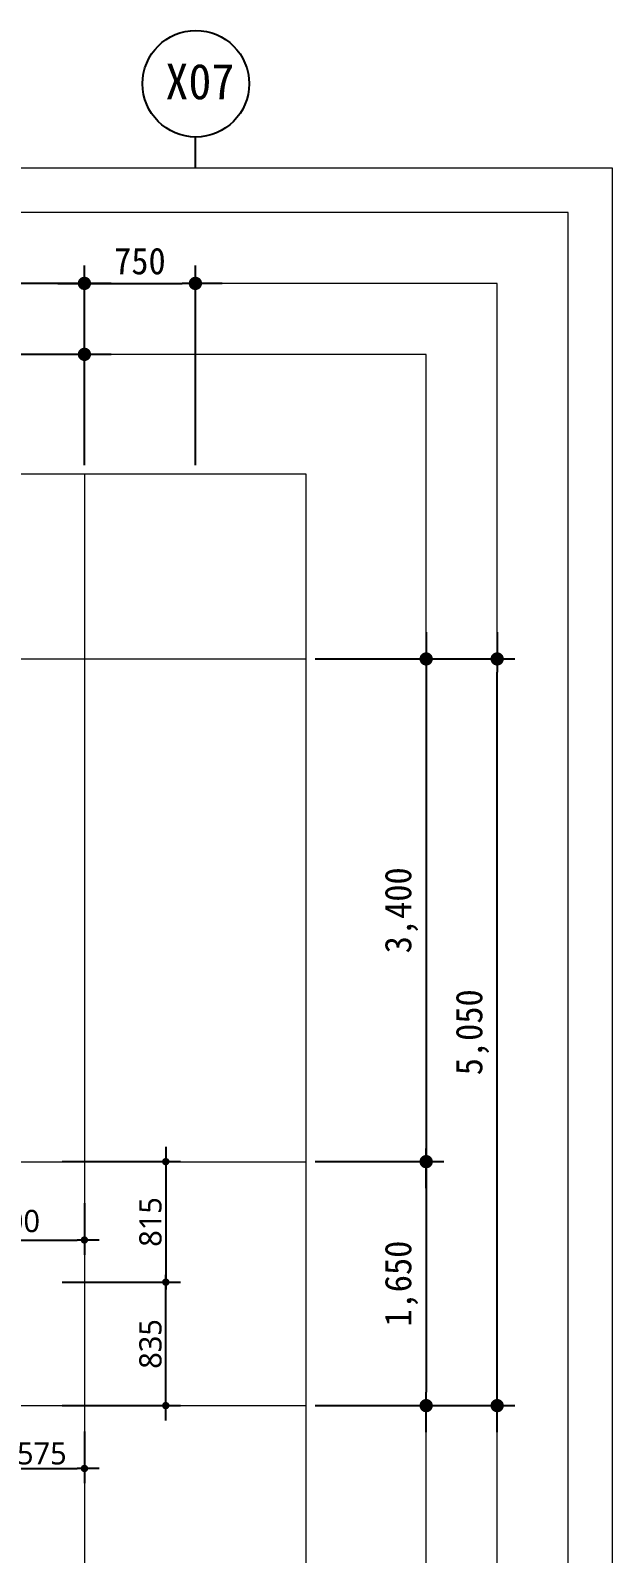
# Model space of a CAD drawing. Header units: millimetres. Extents: x -423835 to -174325, y -1379898 to -1311126.
# Drawn here: x -310827 to -306892, y -1358149 to -1347848 of the extents above; entities that cross this region are included whole.
import ezdxf
from ezdxf.enums import TextEntityAlignment as Align

# ---------------------------------------------------------------- set-up
doc = ezdxf.new("R2010")
doc.units = ezdxf.units.MM
doc.header["$LTSCALE"] = 100
doc.header["$MEASUREMENT"] = 0
doc.header["$PDSIZE"] = -10
doc.linetypes.add('CEN', pattern=[62, 60, -1, 0, -1])
doc.layers.get('0').update_dxf_attribs({"linetype": 'CONTINUOUS'})
doc.layers.get('Defpoints').update_dxf_attribs({"color": 153, "linetype": 'CONTINUOUS'})
for name, color, linetype, lineweight in [('A-AXIS-BUBL', 7, 'CONTINUOUS', 25), ('A-AXIS-LINE', 1, 'CEN', 15), ('A-XXXX-TXT2', 3, 'CONTINUOUS', 25)]:
    doc.layers.add(name, color=color, linetype=linetype, lineweight=lineweight)
doc.layers.add('A-DIMS', color=7, linetype='CONTINUOUS')
doc.layers.add('A-XXXX-NPLT', color=144, linetype='CONTINUOUS', lineweight=0, plot=False)
doc.styles.add('HY울릉도L', font='')
doc.styles.add('돋움체', font='')
doc.styles.add('맑은고딕', font='malgun.ttf')
doc.styles.get('HY울릉도L').set_extended_font_data('HYwulM')
doc.styles.get('돋움체').set_extended_font_data('DotumChe')
doc.dimstyles.new('CDIM', dxfattribs={"dimtxt": 3, "dimasz": 1.5, "dimexe": 2, "dimexo": 1, "dimgap": 1, "dimtad": 1, "dimdec": 0, "dimrnd": 0.5, "dimzin": 0, "dimdsep": 32, "dimlunit": 6, "dimtxsty": 'HY울릉도L', "dimblk1": '_CIDOT', "dimblk2": '_CIDOT', "dimsah": 1, "dimcen": 5.5, "dimclrd": 2, "dimclre": 2, "dimclrt": 7, "dimadec": 0, "dimazin": 0, "dimtfac": 1, "dimtdec": 0, "dimtix": 1, "dimtmove": 2, "dimatfit": 1, "dimldrblk": '_CIDOT', "dimfxl": 1, "dimtolj": 1, "dimtzin": 0, "dimlwd": -1, "dimarcsym": 0})

# ---------------------------------------------------------------- blocks, each defined once
blk = doc.blocks.new('A$C028158C4')
at = {"layer": 'A-AXIS-BUBL', "ltscale": 0.2}
blk.add_line((0, 0), (0, 175.2), dxfattribs=at)
blk.add_circle((2.9, 475.4), 300.3, dxfattribs=at)
blk = doc.blocks.new('_CIDOT')
at = {"color": 0, "linetype": 'ByBlock'}
blk.add_line((2, 0), (-1, 0), dxfattribs=at)
at = {"color": 0, "linetype": 'ByBlock', "const_width": 0.5}
blk.add_lwpolyline([(-0.25, 0, 1), (0.25, 0, 1)], format="xyb", close=True, dxfattribs=at)
blk = doc.blocks.new('*D606')
at = {"layer": 'A-DIMS', "lineweight": -2, "transparency": 16777216}
for p, q in [((-314412, -1350789), (-314412, -1349439)), ((-310462, -1350789), (-310462, -1349439))]:
    blk.add_line(p, q, dxfattribs=at)
at = {"layer": 'A-DIMS', "transparency": 16777216}
blk.add_line((-310552, -1349559), (-314322, -1349559), dxfattribs=at)
at = {"layer": 'Defpoints', "color": 0, "transparency": 16777216}
for p in [(-314412, -1349559), (-314412, -1350849), (-310462, -1350849)]:
    blk.add_point(p, dxfattribs=at)
at = {"layer": 'A-DIMS', "transparency": 16777216, "xscale": 90, "yscale": 90, "zscale": 90, "rotation": 180}
blk.add_blockref('_CIDOT', (-314412, -1349559), dxfattribs=at)
at = {"layer": 'A-DIMS', "transparency": 16777216, "xscale": 90, "yscale": 90, "zscale": 90}
blk.add_blockref('_CIDOT', (-310462, -1349559), dxfattribs=at)
at = {"layer": 'A-DIMS', "color": 3, "transparency": 16777216, "insert": (-312437, -1349392), "char_height": 180, "attachment_point": 5, "style": '돋움체'}
blk.add_mtext('\\A1;3,950', dxfattribs=at)
blk = doc.blocks.new('*D611')
at = {"layer": 'A-DIMS', "lineweight": -2, "transparency": 16777216}
for p, q in [((-312352, -1350789), (-312352, -1349919)), ((-310462, -1350789), (-310462, -1349919))]:
    blk.add_line(p, q, dxfattribs=at)
at = {"layer": 'A-DIMS', "transparency": 16777216}
blk.add_line((-310552, -1350039), (-312262, -1350039), dxfattribs=at)
at = {"layer": 'Defpoints', "color": 0, "transparency": 16777216}
for p in [(-312352, -1350039), (-312352, -1350849), (-310462, -1350849)]:
    blk.add_point(p, dxfattribs=at)
at = {"layer": 'A-DIMS', "transparency": 16777216, "xscale": 90, "yscale": 90, "zscale": 90, "rotation": 180}
blk.add_blockref('_CIDOT', (-312352, -1350039), dxfattribs=at)
at = {"layer": 'A-DIMS', "transparency": 16777216, "xscale": 90, "yscale": 90, "zscale": 90}
blk.add_blockref('_CIDOT', (-310462, -1350039), dxfattribs=at)
at = {"layer": 'A-DIMS', "color": 3, "transparency": 16777216, "insert": (-311407, -1349872), "char_height": 180, "attachment_point": 5, "style": '돋움체'}
blk.add_mtext('\\A1;1,890', dxfattribs=at)
blk = doc.blocks.new('*D612')
at = {"layer": 'A-DIMS', "lineweight": -2, "transparency": 16777216}
for p, q in [((-310462, -1350789), (-310462, -1349439)), ((-309712, -1350789), (-309712, -1349439))]:
    blk.add_line(p, q, dxfattribs=at)
at = {"layer": 'A-DIMS', "transparency": 16777216}
blk.add_line((-310372, -1349559), (-309802, -1349559), dxfattribs=at)
at = {"layer": 'Defpoints', "color": 0, "transparency": 16777216}
for p in [(-309712, -1349559), (-310462, -1350849), (-309712, -1350849)]:
    blk.add_point(p, dxfattribs=at)
at = {"layer": 'A-DIMS', "transparency": 16777216, "xscale": 90, "yscale": 90, "zscale": 90, "rotation": 180}
blk.add_blockref('_CIDOT', (-310462, -1349559), dxfattribs=at)
at = {"layer": 'A-DIMS', "transparency": 16777216, "xscale": 90, "yscale": 90, "zscale": 90}
blk.add_blockref('_CIDOT', (-309712, -1349559), dxfattribs=at)
at = {"layer": 'A-DIMS', "color": 3, "transparency": 16777216, "insert": (-310087, -1349409), "char_height": 180, "attachment_point": 5, "style": '돋움체'}
blk.add_mtext('\\A1;750', dxfattribs=at)
blk = doc.blocks.new('*D615')
at = {"layer": 'A-DIMS', "lineweight": -2, "transparency": 16777216}
for p, q in [((-308902, -1352099), (-307552, -1352099)), ((-308902, -1357149), (-307552, -1357149))]:
    blk.add_line(p, q, dxfattribs=at)
at = {"layer": 'A-DIMS', "transparency": 16777216}
blk.add_line((-307672, -1357059), (-307672, -1352189), dxfattribs=at)
at = {"layer": 'Defpoints', "color": 0, "transparency": 16777216}
for p in [(-308962, -1352099), (-307672, -1352099), (-308962, -1357149)]:
    blk.add_point(p, dxfattribs=at)
at = {"layer": 'A-DIMS', "transparency": 16777216, "xscale": 90, "yscale": 90, "zscale": 90}
for p, rotation in [((-307672, -1352099), 90), ((-307672, -1357149), 270)]:
    blk.add_blockref('_CIDOT', p, dxfattribs=dict(at, rotation=rotation))
at = {"layer": 'A-DIMS', "color": 3, "transparency": 16777216, "insert": (-307839, -1354624), "char_height": 180, "attachment_point": 5, "rotation": 90, "style": '돋움체'}
blk.add_mtext('\\A1;5,050', dxfattribs=at)
blk = doc.blocks.new('*D616')
at = {"layer": 'A-DIMS', "lineweight": -2, "transparency": 16777216}
for p, q in [((-308902, -1352099), (-308032, -1352099)), ((-308902, -1355499), (-308032, -1355499))]:
    blk.add_line(p, q, dxfattribs=at)
at = {"layer": 'A-DIMS', "transparency": 16777216}
blk.add_line((-308152, -1352189), (-308152, -1355409), dxfattribs=at)
at = {"layer": 'Defpoints', "color": 0, "transparency": 16777216}
for p in [(-308962, -1352099), (-308962, -1355499), (-308152, -1355499)]:
    blk.add_point(p, dxfattribs=at)
at = {"layer": 'A-DIMS', "transparency": 16777216, "xscale": 90, "yscale": 90, "zscale": 90}
for p, rotation in [((-308152, -1352099), 90), ((-308152, -1355499), 270)]:
    blk.add_blockref('_CIDOT', p, dxfattribs=dict(at, rotation=rotation))
at = {"layer": 'A-DIMS', "color": 3, "transparency": 16777216, "insert": (-308319, -1353799), "char_height": 180, "attachment_point": 5, "rotation": 90, "style": '돋움체'}
blk.add_mtext('\\A1;3,400', dxfattribs=at)
blk = doc.blocks.new('*D617')
at = {"layer": 'A-DIMS', "lineweight": -2, "transparency": 16777216}
for p, q in [((-308902, -1355499), (-308032, -1355499)), ((-308902, -1357149), (-308032, -1357149))]:
    blk.add_line(p, q, dxfattribs=at)
at = {"layer": 'A-DIMS', "transparency": 16777216}
blk.add_line((-308152, -1355589), (-308152, -1357059), dxfattribs=at)
at = {"layer": 'Defpoints', "color": 0, "transparency": 16777216}
for p in [(-308962, -1355499), (-308962, -1357149), (-308152, -1357149)]:
    blk.add_point(p, dxfattribs=at)
at = {"layer": 'A-DIMS', "transparency": 16777216, "xscale": 90, "yscale": 90, "zscale": 90}
for p, rotation in [((-308152, -1355499), 90), ((-308152, -1357149), 270)]:
    blk.add_blockref('_CIDOT', p, dxfattribs=dict(at, rotation=rotation))
at = {"layer": 'A-DIMS', "color": 3, "transparency": 16777216, "insert": (-308319, -1356324), "char_height": 180, "attachment_point": 5, "rotation": 90, "style": '돋움체'}
blk.add_mtext('\\A1;1,650', dxfattribs=at)
blk = doc.blocks.new('*D629')
at = {"layer": 'A-DIMS', "lineweight": -2, "transparency": 16777216}
for p, q in [((-311037, -1357324), (-311037, -1357674)), ((-310462, -1357324), (-310462, -1357674))]:
    blk.add_line(p, q, dxfattribs=at)
at = {"layer": 'A-DIMS', "transparency": 16777216}
blk.add_line((-310987, -1357574), (-310512, -1357574), dxfattribs=at)
at = {"layer": 'Defpoints', "color": 0, "transparency": 16777216}
for p in [(-311037, -1357274), (-310462, -1357274), (-310462, -1357574)]:
    blk.add_point(p, dxfattribs=at)
at = {"layer": 'A-DIMS', "transparency": 16777216, "xscale": 50, "yscale": 50, "zscale": 50, "rotation": 180}
blk.add_blockref('_CIDOT', (-311037, -1357574), dxfattribs=at)
at = {"layer": 'A-DIMS', "transparency": 16777216, "xscale": 50, "yscale": 50, "zscale": 50}
blk.add_blockref('_CIDOT', (-310462, -1357574), dxfattribs=at)
at = {"layer": 'A-DIMS', "color": 3, "transparency": 16777216, "insert": (-310750, -1357473), "char_height": 150, "attachment_point": 5, "style": '맑은고딕'}
blk.add_mtext('\\A1;575', dxfattribs=at)
blk = doc.blocks.new('*D813')
at = {"layer": 'A-DIMS', "lineweight": -2, "transparency": 16777216}
for p, q in [((-310612, -1356314), (-309812, -1356314)), ((-310612, -1357149), (-309812, -1357149))]:
    blk.add_line(p, q, dxfattribs=at)
at = {"layer": 'A-DIMS', "transparency": 16777216}
blk.add_line((-309912, -1357099), (-309912, -1356364), dxfattribs=at)
at = {"layer": 'Defpoints', "color": 0, "transparency": 16777216}
for p in [(-310662, -1356314), (-309912, -1356314), (-310662, -1357149)]:
    blk.add_point(p, dxfattribs=at)
at = {"layer": 'A-DIMS', "transparency": 16777216, "xscale": 50, "yscale": 50, "zscale": 50}
for p, rotation in [((-309912, -1356314), 90), ((-309912, -1357149), 270)]:
    blk.add_blockref('_CIDOT', p, dxfattribs=dict(at, rotation=rotation))
at = {"layer": 'A-DIMS', "color": 3, "transparency": 16777216, "insert": (-310015, -1356732), "char_height": 150, "attachment_point": 5, "rotation": 90, "style": '맑은고딕'}
blk.add_mtext('\\A1;835', dxfattribs=at)
blk = doc.blocks.new('*D814')
at = {"layer": 'A-DIMS', "lineweight": -2, "transparency": 16777216}
for p, q in [((-310612, -1355499), (-309812, -1355499)), ((-310612, -1356314), (-309812, -1356314))]:
    blk.add_line(p, q, dxfattribs=at)
at = {"layer": 'A-DIMS', "transparency": 16777216}
blk.add_line((-309912, -1355549), (-309912, -1356264), dxfattribs=at)
at = {"layer": 'Defpoints', "color": 0, "transparency": 16777216}
for p in [(-310662, -1355499), (-310662, -1356314), (-309912, -1356314)]:
    blk.add_point(p, dxfattribs=at)
at = {"layer": 'A-DIMS', "transparency": 16777216, "xscale": 50, "yscale": 50, "zscale": 50}
for p, rotation in [((-309912, -1355499), 90), ((-309912, -1356314), 270)]:
    blk.add_blockref('_CIDOT', p, dxfattribs=dict(at, rotation=rotation))
at = {"layer": 'A-DIMS', "color": 3, "transparency": 16777216, "insert": (-310015, -1355907), "char_height": 150, "attachment_point": 5, "rotation": 90, "style": '맑은고딕'}
blk.add_mtext('\\A1;815', dxfattribs=at)
blk = doc.blocks.new('*D816')
at = {"layer": 'A-DIMS', "lineweight": -2, "transparency": 16777216}
for p, q in [((-311562, -1355779), (-311562, -1356129)), ((-310462, -1355779), (-310462, -1356129))]:
    blk.add_line(p, q, dxfattribs=at)
at = {"layer": 'A-DIMS', "transparency": 16777216}
blk.add_line((-311512, -1356029), (-310512, -1356029), dxfattribs=at)
at = {"layer": 'Defpoints', "color": 0, "transparency": 16777216}
for p in [(-311562, -1355729), (-310462, -1355729), (-310462, -1356029)]:
    blk.add_point(p, dxfattribs=at)
at = {"layer": 'A-DIMS', "transparency": 16777216, "xscale": 50, "yscale": 50, "zscale": 50, "rotation": 180}
blk.add_blockref('_CIDOT', (-311562, -1356029), dxfattribs=at)
at = {"layer": 'A-DIMS', "transparency": 16777216, "xscale": 50, "yscale": 50, "zscale": 50}
blk.add_blockref('_CIDOT', (-310462, -1356029), dxfattribs=at)
at = {"layer": 'A-DIMS', "color": 3, "transparency": 16777216, "insert": (-311012, -1355914), "char_height": 150, "attachment_point": 5, "style": '맑은고딕'}
blk.add_mtext('\\A1;1,100', dxfattribs=at)

msp = doc.modelspace()

# ---------------------------------------------------------------- linework, layer by layer
at = {"layer": 'A-AXIS-LINE', "ltscale": 50}
for points in [[(-310462.3, -1350849.3), (-310462.3, -1358649.3)], [(-315887.3, -1352099.3), (-308962.3, -1352099.3)], [(-315887.3, -1355499.3), (-308962.3, -1355499.3)], [(-315887.3, -1357149.3), (-308962.3, -1357149.3)]]:
    msp.add_lwpolyline(points, dxfattribs=at)
at = {"layer": 'A-XXXX-NPLT'}
for points in [[(-306892.3, -1348779.3), (-317957.3, -1348779.3), (-317957.3, -1360719.3), (-306892.3, -1360719.3)], [(-307192.3, -1349079.3), (-317657.3, -1349079.3), (-317657.3, -1360419.3), (-307192.3, -1360419.3)], [(-307672.3, -1349559.3), (-317177.3, -1349559.3), (-317177.3, -1359939.3), (-307672.3, -1359939.3)], [(-308152.3, -1350039.3), (-316697.3, -1350039.3), (-316697.3, -1359459.3), (-308152.3, -1359459.3)], [(-308962.3, -1350849.3), (-315887.3, -1350849.3), (-315887.3, -1358649.3), (-308962.3, -1358649.3)]]:
    msp.add_lwpolyline(points, close=True, dxfattribs=at)

# ---------------------------------------------------------------- block references
at = {"xscale": 1.2, "yscale": 1.2, "zscale": 1.2}
msp.add_blockref('A$C028158C4', (-309712.3, -1348779.3), dxfattribs=at)

# ---------------------------------------------------------------- texts
at = {"layer": 'A-XXXX-TXT2', "ltscale": 0.2, "style": '돋움체'}
msp.add_text('X07', height=240.23, dxfattribs=at).set_placement((-309681.6, -1348195.5), align=Align.MIDDLE)

# ---------------------------------------------------------------- dimensions: what is measured, and where the dimension line sits
at = {"layer": 'A-DIMS'}
for base, p1, p2, override, picture, middle in [((-314412.3, -1349559.3), (-310462.3, -1350849.3), (-314412.3, -1350849.3), {"dimscale": 60, "dimtxsty": '돋움체', "dimclrd": 256, "dimclre": 256, "dimclrt": 3}, '*D606', (-312437.3, -1349392.2)), ((-310462.3, -1356029.3), (-311562.3, -1355729.3), (-310462.3, -1355729.3), {"dimscale": 50, "dimasz": 1, "dimgap": 0.5, "dimtxsty": '맑은고딕', "dimclrd": 256, "dimclre": 256, "dimclrt": 3}, '*D816', (-311012.3, -1355913.8)), ((-310462.3, -1357574.3), (-311037.3, -1357274.3), (-310462.3, -1357274.3), {"dimscale": 50, "dimasz": 1, "dimgap": 0.5, "dimtxsty": '맑은고딕', "dimclrd": 256, "dimclre": 256, "dimclrt": 3}, '*D629', (-310749.8, -1357473))]:
    dim = msp.add_linear_dim(base=base, p1=p1, p2=p2, dimstyle='CDIM', override=override, dxfattribs=at)
    dim.commit()
    dim.dimension.update_dxf_attribs({"geometry": picture, "text_midpoint": middle})
for base, p1, p2, angle, override, picture, middle in [((-309712.3, -1349559.3), (-310462.3, -1350849.3), (-309712.3, -1350849.3), 180, {"dimscale": 60, "dimtxsty": '돋움체', "dimclrd": 256, "dimclre": 256, "dimclrt": 3}, '*D612', (-310087.3, -1349409.2)), ((-312352.3, -1350039.3), (-310462.3, -1350849.3), (-312352.3, -1350849.3), 180, {"dimscale": 60, "dimtxsty": '돋움체', "dimclrd": 256, "dimclre": 256, "dimclrt": 3}, '*D611', (-311407.3, -1349872.2)), ((-307672.3, -1352099.3), (-308962.3, -1357149.3), (-308962.3, -1352099.3), 90, {"dimscale": 60, "dimtxsty": '돋움체', "dimclrd": 256, "dimclre": 256, "dimclrt": 3}, '*D615', (-307839.4, -1354624.3)), ((-308152.3, -1355499.3), (-308962.3, -1352099.3), (-308962.3, -1355499.3), 90, {"dimscale": 60, "dimtxsty": '돋움체', "dimclrd": 256, "dimclre": 256, "dimclrt": 3}, '*D616', (-308319.4, -1353799.3)), ((-309912.3, -1356314.3), (-310662.3, -1355499.3), (-310662.3, -1356314.3), 270, {"dimscale": 50, "dimasz": 1, "dimgap": 0.5, "dimtxsty": '맑은고딕', "dimclrd": 256, "dimclre": 256, "dimclrt": 3}, '*D814', (-310015.2, -1355906.8)), ((-308152.3, -1357149.3), (-308962.3, -1355499.3), (-308962.3, -1357149.3), 90, {"dimscale": 60, "dimtxsty": '돋움체', "dimclrd": 256, "dimclre": 256, "dimclrt": 3}, '*D617', (-308319.4, -1356324.3)), ((-309912.3, -1356314.3), (-310662.3, -1357149.3), (-310662.3, -1356314.3), 90, {"dimscale": 50, "dimasz": 1, "dimgap": 0.5, "dimtxsty": '맑은고딕', "dimclrd": 256, "dimclre": 256, "dimclrt": 3}, '*D813', (-310014.8, -1356731.8))]:
    dim = msp.add_linear_dim(base=base, p1=p1, p2=p2, angle=angle, dimstyle='CDIM', override=override, dxfattribs=at)
    dim.commit()
    dim.dimension.update_dxf_attribs({"geometry": picture, "text_midpoint": middle})

doc.saveas('drawing.dxf')
